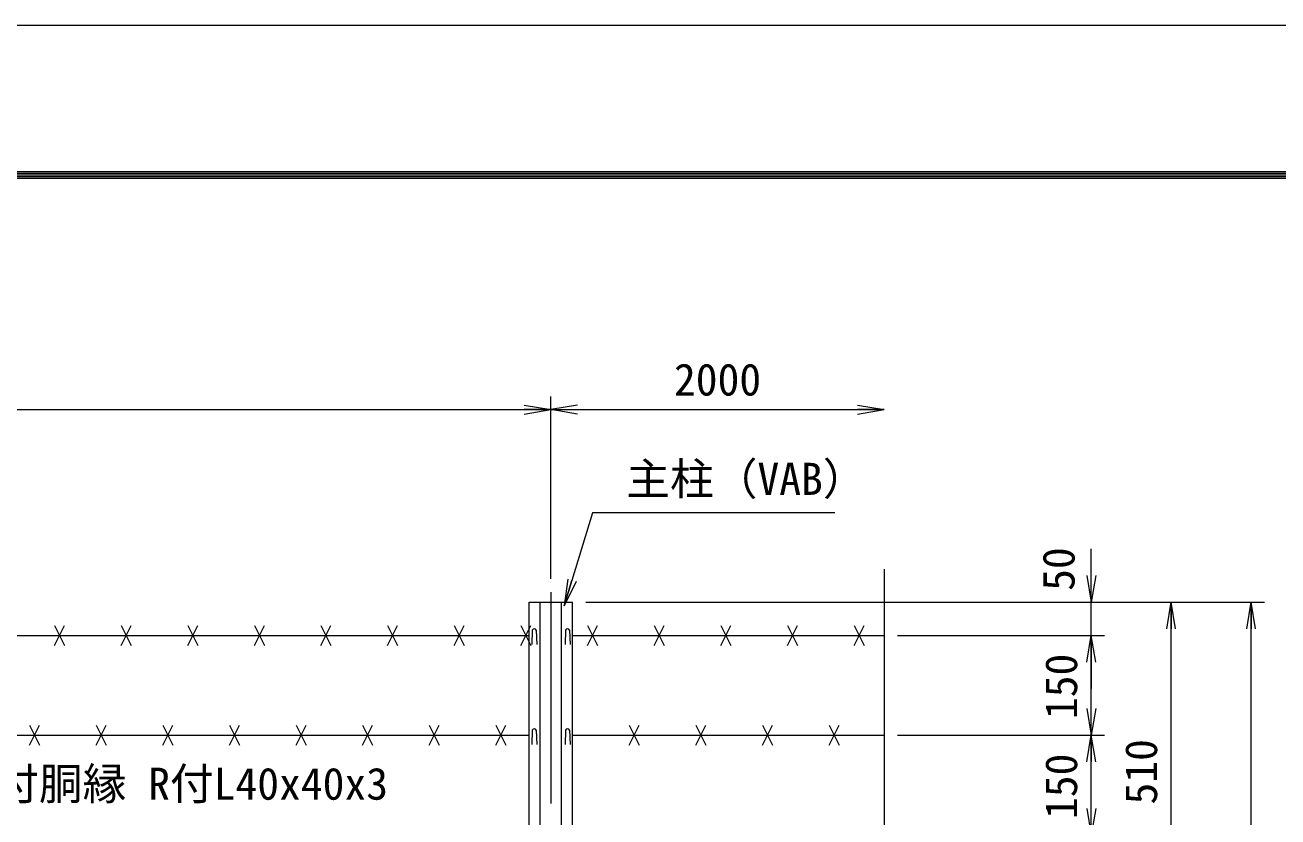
# Model space of a CAD drawing. Units: millimetres, scale not verified. Extents: x -4200 to 4200, y -2970 to 2970.
# Drawn here: x -2169 to -289, y 1781 to 2970 of the extents above; entities that cross this region are included whole.
import ezdxf
from ezdxf.enums import TextEntityAlignment as Align

# ---------------------------------------------------------------- set-up
doc = ezdxf.new("R2010")
doc.units = ezdxf.units.MM
doc.header["$LTSCALE"] = 10
doc.linetypes.add('USER1', pattern=[50.8, 31.75, -6.35, 6.35, -6.35])
for name, color, linetype, lineweight in [('0-0_D-STR1', 1, 'Continuous', 18), ('0-1_D-BMK', 2, 'USER1', 13), ('0-2_D-STR-DIM', 7, 'Continuous', 13), ('0-3_D-STR3', 3, 'Continuous', 13), ('0-7_D-STR-TXT', 7, 'Continuous', 13), ('0-8_0', 7, 'Continuous', 18), ('0-B_D-TTL', 7, 'Continuous', 18)]:
    doc.layers.add(name, color=color, linetype=linetype, lineweight=lineweight)
doc.styles.add('ＭＳ ゴシック', font='')
doc.styles.get('ＭＳ ゴシック').set_extended_font_data('MS Gothic')

# ---------------------------------------------------------------- blocks, each defined once
blk = doc.blocks.new('_Open')
at = {"layer": '0-8_0'}
blk.add_line((-10, 1.667), (0, 0), dxfattribs=at)
blk.add_lwpolyline([(-10, -1.667), (0, 0), (-10, 0)], dxfattribs=at)

msp = doc.modelspace()

# ---------------------------------------------------------------- linework, layer by layer
at = {"layer": '0-0_D-STR1'}
for p, q in [((-1395.97, -161.08), (-1395.97, 2103.92)), ((-1363.97, -161.08), (-1363.97, 2103.92)), ((-1347.47, -161.08), (-1347.47, 2103.92)), ((-1407.97, 2061.8), (-1408.72, 2040.3)), ((-1401.97, 2061.8), (-1401.22, 2040.3)), ((-1357.97, 2061.8), (-1358.72, 2040.3)), ((-1351.97, 2061.8), (-1351.22, 2040.3)), ((-1407.97, 1911.8), (-1408.72, 1890.3)), ((-1401.97, 1911.8), (-1401.22, 1890.3)), ((-1357.97, 1911.8), (-1358.72, 1890.3)), ((-1351.97, 1911.8), (-1351.22, 1890.3))]:
    msp.add_line(p, q, dxfattribs=at)
msp.add_lwpolyline([(-1412.47, -161.08), (-1412.47, 2103.92), (-1347.47, 2103.92)], dxfattribs=at)
for centre in [(-1404.97, 2060.55), (-1354.97, 2060.55), (-1404.97, 1910.55), (-1354.97, 1910.55)]:
    msp.add_arc(centre, 3.25, 22.61986, 157.38014, dxfattribs=at)
at = {"layer": '0-1_D-BMK'}
msp.add_line((-1379.97, 2118.92), (-1379.97, -176.08), dxfattribs=at)
at = {"layer": '0-2_D-STR-DIM'}
for p, q in [((-1379.97, 2138.92), (-1379.97, 2412.7)), ((-1379.97, 2138.92), (-1379.97, 2412.7)), ((-3379.97, 2392.7), (-1379.97, 2392.7)), ((-1379.97, 2392.7), (-879.97, 2392.7)), ((-568.93, 2143.92), (-568.93, 2183.92)), ((-879.97, 2153.37), (-879.97, 884.57)), ((-1327.47, 2103.92), (-428.93, 2103.92)), ((-1327.47, 2103.92), (-308.93, 2103.92)), ((-1327.47, 2103.92), (-548.93, 2103.92)), ((-568.93, 2053.92), (-568.93, 2103.92)), ((-448.93, 1593.92), (-448.93, 2103.92)), ((-328.93, -161.08), (-328.93, 2103.92)), ((-859.97, 2053.92), (-548.93, 2053.92)), ((-859.97, 2053.92), (-548.93, 2053.92)), ((-568.93, 1903.92), (-568.93, 2053.92)), ((-568.93, 2013.92), (-568.93, 1973.92)), ((-859.97, 1903.92), (-548.93, 1903.92)), ((-859.97, 1903.92), (-548.93, 1903.92)), ((-568.93, 1753.92), (-568.93, 1903.92))]:
    msp.add_line(p, q, dxfattribs=at)
at = {"layer": '0-3_D-STR3'}
for p, q in [((-2124.97, 2068.92), (-2109.97, 2038.92)), ((-2124.97, 2038.92), (-2109.97, 2068.92)), ((-2024.97, 2068.92), (-2009.97, 2038.92)), ((-2024.97, 2038.92), (-2009.97, 2068.92)), ((-1924.97, 2068.92), (-1909.97, 2038.92)), ((-1924.97, 2038.92), (-1909.97, 2068.92)), ((-1824.97, 2068.92), (-1809.97, 2038.92)), ((-1824.97, 2038.92), (-1809.97, 2068.92)), ((-1724.97, 2068.92), (-1709.97, 2038.92)), ((-1724.97, 2038.92), (-1709.97, 2068.92)), ((-1624.97, 2068.92), (-1609.97, 2038.92)), ((-1624.97, 2038.92), (-1609.97, 2068.92)), ((-1524.97, 2068.92), (-1509.97, 2038.92)), ((-1524.97, 2038.92), (-1509.97, 2068.92)), ((-1424.97, 2068.92), (-1409.97, 2038.92)), ((-1424.97, 2038.92), (-1409.97, 2068.92)), ((-1324.97, 2068.92), (-1309.97, 2038.92)), ((-1324.97, 2038.92), (-1309.97, 2068.92)), ((-1224.97, 2068.92), (-1209.97, 2038.92)), ((-1224.97, 2038.92), (-1209.97, 2068.92)), ((-1124.97, 2068.92), (-1109.97, 2038.92)), ((-1124.97, 2038.92), (-1109.97, 2068.92)), ((-1024.97, 2068.92), (-1009.97, 2038.92)), ((-1024.97, 2038.92), (-1009.97, 2068.92)), ((-924.97, 2068.92), (-909.97, 2038.92)), ((-924.97, 2038.92), (-909.97, 2068.92)), ((-3354.97, 2053.92), (-1412.47, 2053.92)), ((-1347.47, 2053.92), (-879.97, 2053.92)), ((-2162.47, 1888.92), (-2147.47, 1918.92)), ((-2162.47, 1918.92), (-2147.47, 1888.92)), ((-2062.47, 1888.92), (-2047.47, 1918.92)), ((-2062.47, 1918.92), (-2047.47, 1888.92)), ((-1962.47, 1888.92), (-1947.47, 1918.92)), ((-1962.47, 1918.92), (-1947.47, 1888.92)), ((-1862.47, 1888.92), (-1847.47, 1918.92)), ((-1862.47, 1918.92), (-1847.47, 1888.92)), ((-1762.47, 1888.92), (-1747.47, 1918.92)), ((-1762.47, 1918.92), (-1747.47, 1888.92)), ((-1662.47, 1888.92), (-1647.47, 1918.92)), ((-1662.47, 1918.92), (-1647.47, 1888.92)), ((-1562.47, 1888.92), (-1547.47, 1918.92)), ((-1562.47, 1918.92), (-1547.47, 1888.92)), ((-1462.47, 1888.92), (-1447.47, 1918.92)), ((-1462.47, 1918.92), (-1447.47, 1888.92)), ((-1262.47, 1888.92), (-1247.47, 1918.92)), ((-1262.47, 1918.92), (-1247.47, 1888.92)), ((-1162.47, 1888.92), (-1147.47, 1918.92)), ((-1162.47, 1918.92), (-1147.47, 1888.92)), ((-1062.47, 1888.92), (-1047.47, 1918.92)), ((-1062.47, 1918.92), (-1047.47, 1888.92)), ((-962.47, 1888.92), (-947.47, 1918.92)), ((-962.47, 1918.92), (-947.47, 1888.92)), ((-3354.97, 1903.92), (-1412.47, 1903.92)), ((-1347.47, 1903.92), (-879.97, 1903.92))]:
    msp.add_line(p, q, dxfattribs=at)
at = {"layer": '0-7_D-STR-TXT'}
msp.add_lwpolyline([(-953.77, 2237.8), (-1317.64, 2237.8), (-1359.33, 2100.13)], dxfattribs=at)
at = {"layer": '0-B_D-TTL', "color": 2}
msp.add_lwpolyline([(-4200, 2970), (4200, 2970), (4200, -2970), (-4200, -2970)], close=True, dxfattribs=at)
at = {"layer": '0-B_D-TTL'}
for points in [[(-3930, 2750), (3930, 2750), (3930, -2750), (-3930, -2750)], [(-3927.5, 2747.5), (3927.5, 2747.5), (3927.5, -2747.5), (-3927.5, -2747.5)], [(-3925, 2745), (3925, 2745), (3925, -2745), (-3925, -2745)], [(-3922.5, 2742.5), (3922.5, 2742.5), (3922.5, -2742.5), (-3922.5, -2742.5)], [(-3920, 2740), (3920, 2740), (3920, -2740), (-3920, -2740)]]:
    msp.add_lwpolyline(points, close=True, dxfattribs=at)

# ---------------------------------------------------------------- block references
at = {"layer": '0-2_D-STR-DIM', "xscale": 4, "yscale": 4}
for p in [(-1379.97, 2392.7), (-879.97, 2392.7)]:
    msp.add_blockref('_Open', p, dxfattribs=at)
for p, rotation in [((-1379.97, 2392.7), 180), ((-568.93, 2103.92), 270), ((-448.93, 2103.92), 90), ((-328.93, 2103.92), 90), ((-568.93, 2053.92), 90), ((-568.93, 2053.92), 90), ((-568.93, 1903.92), 270), ((-568.93, 1903.92), 90), ((-568.93, 1753.92), 270)]:
    msp.add_blockref('_Open', p, dxfattribs=dict(at, rotation=rotation))
at = {"layer": '0-7_D-STR-TXT', "xscale": 4, "yscale": 4, "rotation": 253.14944}
msp.add_blockref('_Open', (-1359.91, 2098.22), dxfattribs=at)

# ---------------------------------------------------------------- texts
at = {"layer": '0-2_D-STR-DIM', "style": 'ＭＳ ゴシック'}
msp.add_text('2000', height=48.09, dxfattribs=at).set_placement((-1195.24, 2399.45), align=Align.BOTTOM_LEFT)
for s, p in [('50', (-579.51, 2120.71)), ('150', (-575.68, 1928.25)), ('510', (-455.68, 1800.03)), ('150', (-575.68, 1778.25))]:
    msp.add_text(s, height=48.09, rotation=90, dxfattribs=at).set_placement(p, align=Align.BOTTOM_LEFT)
at = {"layer": '0-7_D-STR-TXT', "style": 'ＭＳ ゴシック'}
for s, p in [('主柱（VAB）', (-1266.72, 2250.38)), ('爪付胴縁 R付L40x40x3', (-2279.46, 1792.79))]:
    msp.add_text(s, height=48.09, dxfattribs=at).set_placement(p, align=Align.BOTTOM_LEFT)

doc.saveas('drawing.dxf')
